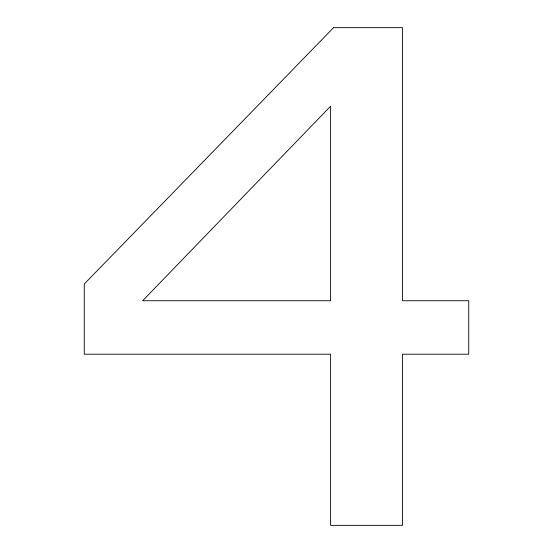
<?xml version="1.0" encoding="UTF-8"?>
<svg xmlns="http://www.w3.org/2000/svg" width="553" height="553" viewBox="0 0 553 553"><rect width="100%" height="100%" fill="white"/><g stroke="black" fill="none" stroke-linecap="round" stroke-linejoin="round"><path stroke-width="0.83" d="M330.597 106.197L142.667 300.735L330.597 300.735L330.597 106.197M333.59 27.65L84.263 284.021L84.263 354.21L330.597 354.21L330.597 525.35L402.473 525.35L402.473 354.21L468.737 354.21L468.737 300.735L402.473 300.735L402.473 27.65L333.59 27.65"/></g></svg>
